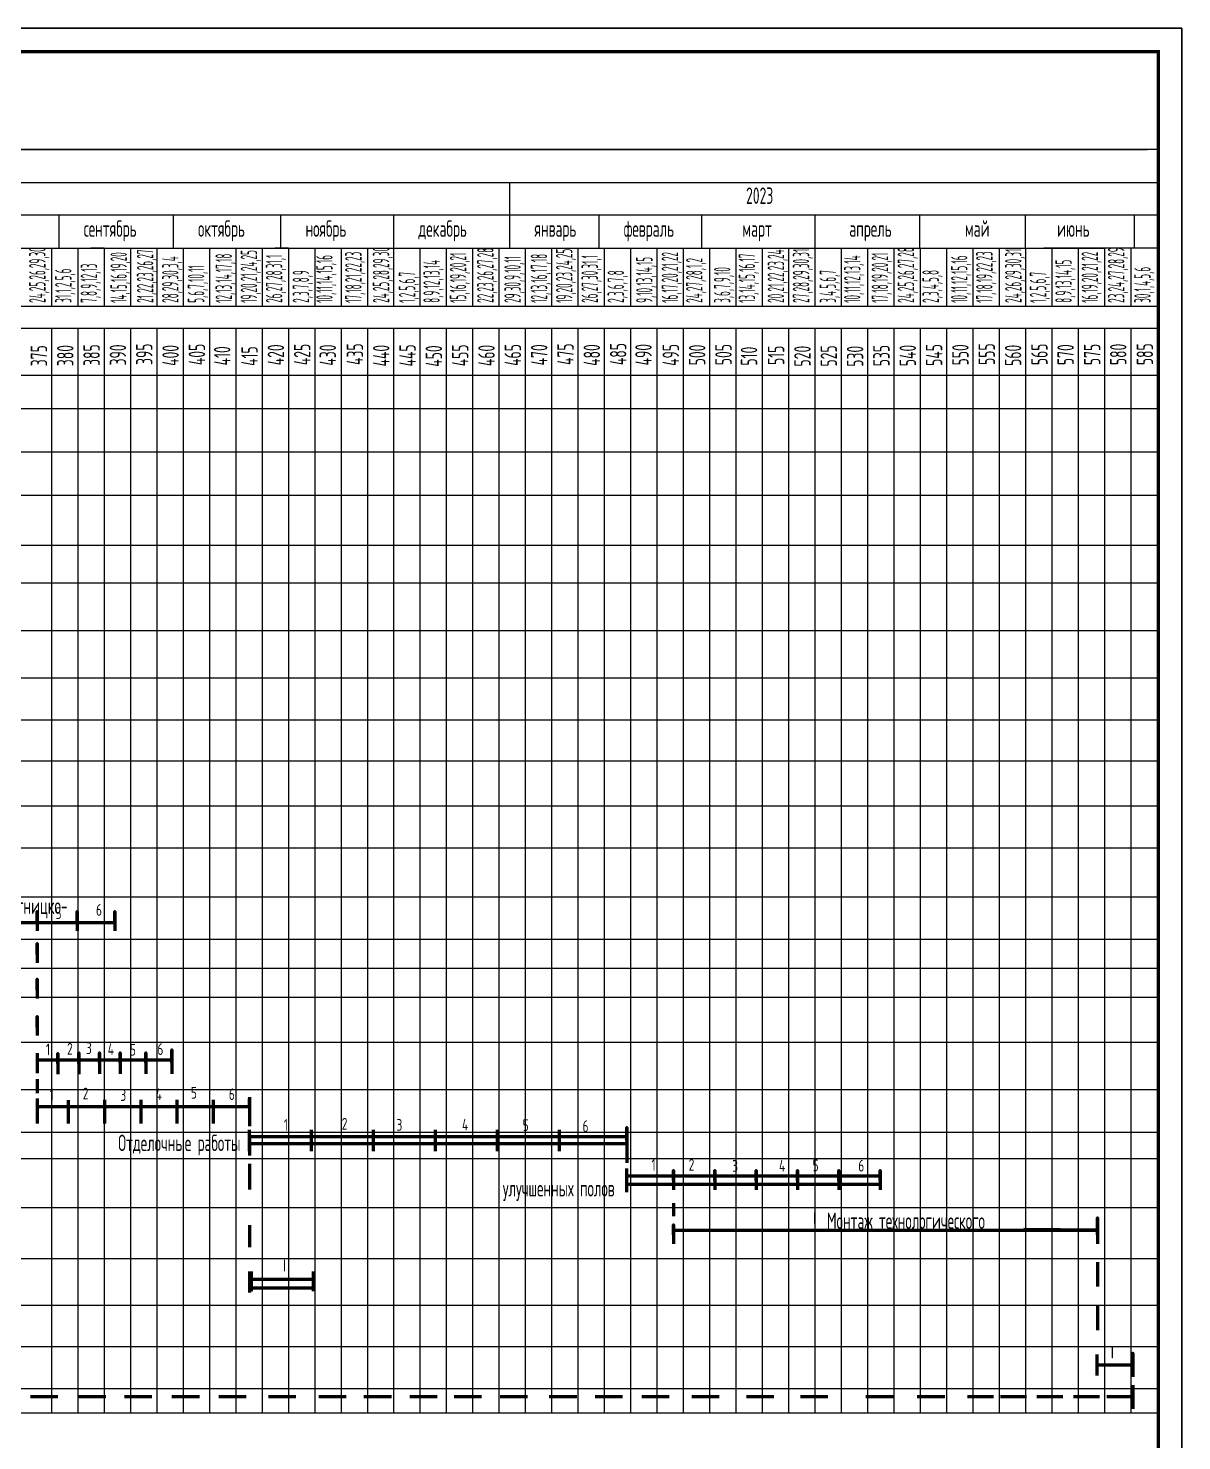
# Paper-space layout 'кал.план' of a CAD drawing. Header units: millimetres. Extents: x 0 to 2359, y 0 to 678.
# Drawn here: x 595.1 to 840.4, y 293.9 to 594.3 of the extents above; entities that cross this region are included whole.
import ezdxf

# ---------------------------------------------------------------- set-up
doc = ezdxf.new("R2010")
doc.units = ezdxf.units.MM
doc.header["$LTSCALE"] = 0.5
for name, color, linetype, lineweight in [('ТОЛСТЫЕ', 1, 'Continuous', 50), ('тонкая', 7, 'Continuous', 20), ('ТОНКИЕе', 7, 'Continuous', 25)]:
    doc.layers.add(name, color=color, linetype=linetype, lineweight=lineweight)
doc.layers.add('тонкие', color=7, linetype='Continuous')
doc.styles.add('Наклонный', font='isocpeur.ttf', dxfattribs={"width": 0.7, "height": 3.5})
doc.styles.add('Наклонный 5', font='isocpeur.ttf', dxfattribs={"height": 7})

psp = doc.layouts.new('кал.план')

# ---------------------------------------------------------------- linework, layer by layer
at = {"layer": 'ТОЛСТЫЕ', "const_width": 0.7}
psp.add_lwpolyline([(20.4018, 5.2751), (835.4018, 5.2751), (835.4018, 589.2751), (20.4018, 589.2751)], close=True, dxfattribs=at)
at = {"layer": 'ТОЛСТЫЕ', "color": 0}
for points in [[(596.9779, 404.1636), (596.9779, 406.4429), (596.9779, 402.3824)], [(605.431, 404.1636), (605.431, 406.4429), (605.431, 402.3824)], [(613.4779, 404.1636), (613.4779, 406.4429), (613.4779, 402.3824)], [(562.8779, 404.1636), (613.4779, 404.1636)], [(596.9779, 397.3603), (596.9779, 399.6395), (596.9779, 395.5791)], [(596.9779, 389.7735), (596.9779, 392.0528), (596.9779, 387.9924)], [(596.9779, 381.8804), (596.9779, 384.1596), (596.9779, 380.0992)], [(596.9779, 374.9393), (625.5779, 374.9393), (625.5779, 377.0775), (625.5779, 372.6231)], [(596.9779, 376.3745), (596.9779, 372.1314)], [(601.3779, 374.1704), (601.3779, 376.3087), (601.3779, 371.8543)], [(605.7779, 374.2594), (605.7779, 376.3977), (605.7779, 371.9432)], [(605.7779, 374.1704), (605.7779, 376.3087), (605.7779, 371.8543)], [(610.1779, 374.2594), (610.1779, 376.3977), (610.1779, 371.9432)], [(610.1779, 374.2594), (610.1779, 376.3977), (610.1779, 371.9432)], [(614.5779, 374.2594), (614.5779, 376.3977), (614.5779, 371.9432)], [(620.0779, 374.2594), (620.0779, 376.3977), (620.0779, 371.9432)], [(625.5779, 374.2594), (625.5779, 376.3977), (625.5779, 371.9432)], [(596.9779, 370.7981), (596.9779, 367.8385)], [(596.9779, 366.6757), (596.9779, 361.382)], [(611.2779, 366.4273), (611.2779, 361.382)], [(618.9779, 366.4273), (618.9779, 361.382)], [(626.6779, 366.4273), (626.6779, 361.382)], [(634.3779, 366.4273), (634.3779, 361.382)], [(642.0779, 366.9877), (642.0779, 362.4908)], [(642.0779, 365.005), (642.0779, 366.719), (642.0779, 360.8139)], [(596.9779, 365.005), (642.0779, 365.005)], [(603.5779, 366.3237), (603.5779, 361.382)], [(611.2779, 366.3237), (611.2779, 361.382)], [(618.9779, 366.3237), (618.9779, 361.382)], [(626.6779, 366.3237), (626.6779, 361.382)], [(722.3779, 357.7936), (722.3779, 360.5419), (722.3779, 355.1558)], [(642.0779, 355.5084), (642.0779, 360.0788)], [(642.0779, 359.0579), (642.0779, 354.561)], [(642.0779, 358.6256), (722.3779, 358.6256)], [(655.2779, 355.5084), (655.2779, 360.0788)], [(655.2779, 355.5084), (655.2779, 360.0788)], [(668.4779, 355.5084), (668.4779, 360.0788)], [(668.4779, 355.5084), (668.4779, 360.0788)], [(681.6779, 355.5084), (681.6779, 360.0788)], [(681.6779, 355.5084), (681.6779, 360.0788)], [(694.8779, 355.5084), (694.8779, 360.0788)], [(694.8779, 355.5084), (694.8779, 360.0788)], [(708.0779, 355.5084), (708.0779, 360.0788)], [(708.0779, 355.5084), (708.0779, 360.0788)], [(642.0779, 357.1701), (722.3779, 357.1701)], [(722.3779, 355.8947), (722.3779, 353.0307)], [(642.0779, 352.8201), (642.0779, 348.3232)], [(642.0779, 351.8911), (642.0779, 347.3942)], [(722.3779, 346.7885), (722.3779, 351.7942)], [(732.2779, 349.2913), (732.2779, 351.3983), (732.2779, 347.3188)], [(741.0779, 349.2913), (741.0779, 351.3983), (741.0779, 347.3188)], [(749.8779, 349.2913), (749.8779, 351.3983), (749.8779, 347.3188)], [(749.8779, 349.2913), (749.8779, 351.3983), (749.8779, 347.3188)], [(758.6779, 349.2913), (758.6779, 351.3983), (758.6779, 347.3188)], [(758.6779, 349.2913), (758.6779, 351.3983), (758.6779, 347.3188)], [(767.4779, 349.2913), (767.4779, 351.3983), (767.4779, 347.3188)], [(767.4779, 349.2913), (767.4779, 351.3983), (767.4779, 347.3188)], [(776.2779, 349.2913), (776.2779, 351.3983), (776.2779, 347.3188)], [(722.3779, 350.2812), (776.2779, 350.2812)], [(722.3779, 348.5278), (776.2779, 348.5278)], [(758.6779, 351.2173), (758.6779, 347.8631)], [(776.2779, 351.3883), (776.2779, 348.0341)], [(732.2779, 344.4321), (732.2779, 341.7065)], [(642.0779, 339.7843), (642.0779, 335.2875)], [(642.0779, 339.6125), (642.0779, 335.1157)], [(732.2779, 337.7457), (732.2779, 339.8527), (732.2779, 335.7732)], [(822.4779, 337.7457), (822.4779, 341.3217), (822.4779, 335.7732)], [(732.2779, 338.742), (822.4779, 338.742), (806.7779, 338.8269), (806.7779, 338.8269)], [(822.4779, 331.943), (822.4779, 326.7483)], [(642.0779, 329.9374), (642.0779, 325.4406)], [(642.4354, 329.897), (642.4354, 326.7606), (642.4354, 325.7627)], [(642.4354, 328.3288), (655.6354, 328.3288)], [(655.6354, 329.897), (655.6354, 326.7606), (655.6354, 325.7627)], [(642.4354, 326.4431), (655.6354, 326.4431)], [(822.4779, 322.6327), (822.4779, 317.438)], [(830.0139, 310.2789), (830.0139, 312.5539), (830.0139, 307.5513)], [(822.3139, 312.3101), (822.3139, 307.7951)], [(822.3139, 310.0526), (830.0139, 310.0526)]]:
    psp.add_lwpolyline(points, dxfattribs=at)
at = {"layer": 'ТОЛСТЫЕ'}
for points in [[(830.0139, 305.7449), (830.0139, 300.759)], [(601.3802, 303.252), (595.5392, 303.252)], [(611.5769, 303.252), (605.736, 303.252)], [(621.3379, 303.252), (615.497, 303.252)], [(631.4475, 303.252), (625.6066, 303.252)], [(641.4337, 303.252), (635.5928, 303.252)], [(651.979, 303.252), (646.1381, 303.252)], [(662.6987, 303.252), (656.8578, 303.252)], [(672.2854, 303.252), (666.4444, 303.252)], [(682.0464, 303.252), (676.2054, 303.252)], [(691.4924, 303.252), (685.6514, 303.252)], [(701.2534, 303.252), (695.4124, 303.252)], [(711.7116, 303.252), (705.8706, 303.252)], [(721.4726, 303.252), (715.6316, 303.252)], [(731.4079, 303.252), (725.5669, 303.252)], [(742.0404, 303.252), (736.1994, 303.252)], [(753.6689, 303.252), (747.8279, 303.252)], [(765.1483, 303.252), (759.3074, 303.252)], [(779.0131, 303.252), (773.1721, 303.252)], [(789.9734, 303.252), (784.1325, 303.252)], [(800.3623, 303.252), (794.807, 303.252)], [(807.3748, 303.252), (801.8194, 303.252)], [(815.1382, 303.252), (809.5828, 303.252)], [(822.9016, 303.252), (817.3462, 303.252)], [(830.0139, 303.252), (824.4585, 303.252)]]:
    psp.add_lwpolyline(points, dxfattribs=at)
at = {"layer": 'тонкая'}
for p, q in [((24.0093, 568.4989), (833.0093, 568.4989)), ((835.1766, 568.4989), (24.0093, 568.4989)), ((835.1766, 568.4989), (835.1766, 530.4989)), ((179.9766, 561.4989), (835.1766, 561.4989)), ((697.5095, 547.4989), (697.5095, 561.5137)), ((835.1766, 554.4989), (179.9766, 554.4989)), ((601.6314, 547.4989), (601.6314, 554.5063)), ((625.9299, 547.4989), (625.9299, 554.5063)), ((648.7934, 547.4989), (648.7934, 554.5063)), ((672.8049, 547.4989), (672.8049, 554.5063)), ((697.486, 547.4989), (697.486, 554.5063)), ((716.4592, 547.4989), (716.4592, 554.5063)), ((738.3195, 547.4989), (738.3195, 554.5063)), ((762.4484, 547.4989), (762.4484, 554.5063)), ((784.7212, 547.4989), (784.7212, 554.5063)), ((807.2002, 547.4989), (807.2002, 554.5063)), ((830.3438, 547.4989), (830.3438, 554.5063)), ((179.9766, 547.4989), (823.9766, 547.4989)), ((599.9766, 547.4989), (599.9766, 537.4989)), ((599.9766, 547.4989), (599.9766, 535.1994)), ((605.5766, 547.4989), (605.5766, 537.4989)), ((605.5766, 547.4989), (605.5766, 535.1994)), ((611.1766, 547.4989), (608.3766, 547.4989)), ((611.1766, 547.4989), (611.1766, 537.4989)), ((611.1766, 547.4989), (611.1766, 535.1994)), ((616.7766, 547.4989), (616.7766, 537.4989)), ((616.7766, 547.4989), (616.7766, 535.1994)), ((622.3766, 547.4989), (622.3766, 537.4989)), ((622.3766, 547.4989), (622.3766, 535.1994)), ((627.9766, 547.4989), (627.9766, 537.4989)), ((627.9766, 547.4989), (627.9766, 535.1994)), ((633.5766, 547.4989), (633.5766, 537.4989)), ((633.5766, 547.4989), (633.5766, 535.1994)), ((639.1766, 547.4989), (639.1766, 537.4989)), ((639.1766, 547.4989), (639.1766, 535.1994)), ((644.7766, 547.4989), (644.7766, 537.4989)), ((644.7766, 547.4989), (644.7766, 535.1994)), ((650.3766, 547.4989), (647.5766, 547.4989)), ((650.3766, 547.4989), (650.3766, 537.4989)), ((650.3766, 547.4989), (650.3766, 535.1994)), ((655.9766, 547.4989), (655.9766, 537.4989)), ((655.9766, 547.4989), (655.9766, 535.1994)), ((661.5766, 547.4989), (661.5766, 537.4989)), ((661.5766, 547.4989), (661.5766, 535.1994)), ((667.1766, 547.4989), (667.1766, 537.4989)), ((667.1766, 547.4989), (667.1766, 535.1994)), ((672.7766, 547.4989), (672.7766, 537.4989)), ((672.7766, 547.4989), (672.7766, 535.1994)), ((678.3766, 547.4989), (678.3766, 537.4989)), ((678.3766, 547.4989), (678.3766, 535.1994)), ((683.9766, 547.4989), (683.9766, 537.4989)), ((683.9766, 547.4989), (683.9766, 535.1994)), ((689.5766, 547.4989), (689.5766, 537.4989)), ((689.5766, 547.4989), (689.5766, 535.1994)), ((695.1766, 547.4989), (695.1766, 537.4989)), ((695.1766, 547.4989), (695.1766, 535.1994)), ((700.7766, 547.4989), (700.7766, 537.4989)), ((700.7766, 547.4989), (700.7766, 535.1994)), ((706.3766, 547.4989), (706.3766, 537.4989)), ((706.3766, 547.4989), (706.3766, 535.1994)), ((711.9766, 547.4989), (711.9766, 537.4989)), ((711.9766, 547.4989), (711.9766, 535.1994)), ((717.5766, 547.4989), (717.5766, 537.4989)), ((717.5766, 547.4989), (717.5766, 535.1994)), ((723.1766, 547.4989), (723.1766, 537.4989)), ((723.1766, 547.4989), (723.1766, 535.1994)), ((728.7766, 547.4989), (728.7766, 537.4989)), ((728.7766, 547.4989), (728.7766, 535.1994)), ((734.3766, 547.4989), (734.3766, 537.4989)), ((734.3766, 547.4989), (734.3766, 535.1994)), ((739.9766, 547.4989), (739.9766, 537.4989)), ((739.9766, 547.4989), (739.9766, 535.1994)), ((745.5766, 547.4989), (745.5766, 537.4989)), ((745.5766, 547.4989), (745.5766, 535.1994)), ((751.1766, 547.4989), (751.1766, 537.4989)), ((751.1766, 547.4989), (751.1766, 535.1994)), ((756.7766, 547.4989), (756.7766, 537.4989)), ((756.7766, 547.4989), (756.7766, 535.1994)), ((762.3766, 547.4989), (762.3766, 537.4989)), ((762.3766, 547.4989), (762.3766, 535.1994)), ((767.9766, 547.4989), (767.9766, 537.4989)), ((767.9766, 547.4989), (767.9766, 535.1994)), ((773.5766, 547.4989), (773.5766, 537.4989)), ((773.5766, 547.4989), (773.5766, 535.1994)), ((779.1766, 547.4989), (779.1766, 537.4989)), ((779.1766, 547.4989), (779.1766, 535.1994)), ((784.7766, 547.4989), (784.7766, 537.4989)), ((784.7766, 547.4989), (784.7766, 535.1994)), ((790.3766, 547.4989), (790.3766, 537.4989)), ((790.3766, 547.4989), (790.3766, 535.1994)), ((795.9766, 547.4989), (795.9766, 537.4989)), ((795.9766, 547.4989), (795.9766, 535.1994)), ((801.5766, 547.4989), (801.5766, 537.4989)), ((801.5766, 547.4989), (801.5766, 535.1994)), ((807.1766, 547.4989), (807.1766, 537.4989)), ((807.1766, 547.4989), (823.9766, 547.4989)), ((807.1766, 547.4989), (807.1766, 535.1994)), ((835.1766, 547.4989), (811.0766, 547.4989)), ((812.7766, 547.4989), (812.7766, 535.1994)), ((818.3766, 547.4989), (818.3766, 535.1994)), ((823.9766, 547.4989), (823.9766, 535.1994)), ((829.5766, 547.4989), (829.5766, 535.1994)), ((179.9766, 535.1994), (835.1766, 535.1994)), ((179.9766, 530.4989), (835.1766, 530.4989)), ((599.9766, 530.4989), (599.9766, 520.4989)), ((605.5766, 530.4989), (605.5766, 520.4989)), ((611.1766, 530.4989), (611.1766, 520.4989)), ((616.7766, 530.4989), (616.7766, 520.4989)), ((622.3766, 530.4989), (622.3766, 520.4989)), ((627.9766, 530.4989), (627.9766, 520.4989)), ((633.5766, 530.4989), (633.5766, 520.4989)), ((639.1766, 530.4989), (639.1766, 520.4989)), ((644.7766, 530.4989), (644.7766, 520.4989)), ((650.3766, 530.4989), (650.3766, 520.4989)), ((655.9766, 530.4989), (655.9766, 520.4989)), ((661.5766, 530.4989), (661.5766, 520.4989)), ((667.1766, 530.4989), (667.1766, 520.4989)), ((672.7766, 530.4989), (672.7766, 520.4989)), ((678.3766, 530.4989), (678.3766, 520.4989)), ((683.9766, 530.4989), (683.9766, 520.4989)), ((689.5766, 530.4989), (689.5766, 520.4989)), ((695.1766, 530.4989), (695.1766, 520.4989)), ((700.7766, 530.4989), (700.7766, 520.4989)), ((706.3766, 530.4989), (706.3766, 520.4989)), ((711.9766, 530.4989), (711.9766, 520.4989)), ((717.5766, 530.4989), (717.5766, 520.4989)), ((723.1766, 530.4989), (723.1766, 520.4989)), ((728.7766, 530.4989), (728.7766, 520.4989)), ((734.3766, 530.4989), (734.3766, 520.4989)), ((739.9766, 530.4989), (739.9766, 520.4989)), ((745.5766, 530.4989), (745.5766, 520.4989)), ((751.1766, 530.4989), (751.1766, 520.4989)), ((756.7766, 530.4989), (756.7766, 520.4989)), ((762.3766, 530.4989), (762.3766, 520.4989)), ((767.9766, 530.4989), (767.9766, 520.4989)), ((773.5766, 530.4989), (773.5766, 520.4989)), ((779.1766, 530.4989), (779.1766, 520.4989)), ((784.7766, 530.4989), (784.7766, 520.4989)), ((790.3766, 530.4989), (790.3766, 520.4989)), ((795.9766, 530.4989), (795.9766, 520.4989)), ((801.5766, 530.4989), (801.5766, 520.4989)), ((807.1766, 530.4989), (807.1766, 520.4989)), ((812.7766, 530.4989), (812.7766, 520.4989)), ((818.3766, 530.4989), (818.3766, 520.4989)), ((823.9766, 530.4989), (823.9766, 520.4989)), ((823.9766, 530.4989), (823.9766, 520.4989)), ((829.5766, 530.4989), (829.5766, 520.4989)), ((835.1766, 530.4989), (835.1766, 520.4989)), ((179.9766, 520.4989), (835.1766, 520.4989)), ((599.9766, 520.4989), (599.9766, 350.4989)), ((605.5766, 520.4989), (605.5766, 350.4989)), ((611.1766, 520.4989), (611.1766, 350.4989)), ((616.7766, 520.4989), (616.7766, 350.4989)), ((622.3766, 520.4989), (622.3766, 350.4989)), ((627.9766, 520.4989), (627.9766, 350.4989)), ((633.5766, 520.4989), (633.5766, 350.4989)), ((639.1766, 520.4989), (639.1766, 350.4989)), ((644.7766, 520.4989), (644.7766, 350.4989)), ((650.3766, 520.4989), (650.3766, 350.4989)), ((655.9766, 520.4989), (655.9766, 350.4989)), ((661.5766, 520.4989), (661.5766, 350.4989)), ((667.1766, 520.4989), (667.1766, 350.4989)), ((672.7766, 520.4989), (672.7766, 350.4989)), ((678.3766, 520.4989), (678.3766, 350.4989)), ((683.9766, 520.4989), (683.9766, 350.4989)), ((689.5766, 520.4989), (689.5766, 350.4989)), ((695.1766, 520.4989), (695.1766, 350.4989)), ((700.7766, 520.4989), (700.7766, 350.4989)), ((706.3766, 520.4989), (706.3766, 350.4989)), ((711.9766, 520.4989), (711.9766, 350.4989)), ((717.5766, 520.4989), (717.5766, 350.4989)), ((723.1766, 520.4989), (723.1766, 350.4989)), ((728.7766, 520.4989), (728.7766, 350.4989)), ((734.3766, 520.4989), (734.3766, 350.4989)), ((739.9766, 520.4989), (739.9766, 350.4989)), ((745.5766, 520.4989), (745.5766, 350.4989)), ((751.1766, 520.4989), (751.1766, 350.4989)), ((756.7766, 520.4989), (756.7766, 350.4989)), ((762.3766, 520.4989), (762.3766, 350.4989)), ((767.9766, 520.4989), (767.9766, 350.4989)), ((773.5766, 520.4989), (773.5766, 350.4989)), ((779.1766, 520.4989), (779.1766, 350.4989)), ((784.7766, 520.4989), (784.7766, 350.4989)), ((790.3766, 520.4989), (790.3766, 350.4989)), ((795.9766, 520.4989), (795.9766, 350.4989)), ((801.5766, 520.4989), (801.5766, 350.4989)), ((807.1766, 520.4989), (807.1766, 350.4989)), ((812.7766, 520.4989), (812.7766, 350.4989)), ((818.3766, 520.4989), (818.3766, 350.4989)), ((823.9766, 520.4989), (823.9766, 350.4989)), ((823.9766, 520.4989), (823.9766, 350.4989)), ((829.5766, 520.4989), (829.5766, 299.8783)), ((835.1766, 520.4989), (835.1766, 299.8783)), ((21.0093, 513.4114), (833.0093, 513.4114)), ((179.9766, 513.4114), (835.1766, 513.4114)), ((599.9766, 510.4989), (599.9766, 340.4989)), ((605.5766, 510.4989), (605.5766, 340.4989)), ((611.1766, 510.4989), (611.1766, 340.4989)), ((616.7766, 510.4989), (616.7766, 340.4989)), ((622.3766, 510.4989), (622.3766, 340.4989)), ((627.9766, 510.4989), (627.9766, 340.4989)), ((633.5766, 510.4989), (633.5766, 340.4989)), ((639.1766, 510.4989), (639.1766, 340.4989)), ((644.7766, 510.4989), (644.7766, 340.4989)), ((650.3766, 510.4989), (650.3766, 340.4989)), ((655.9766, 510.4989), (655.9766, 340.4989)), ((661.5766, 510.4989), (661.5766, 340.4989)), ((667.1766, 510.4989), (667.1766, 340.4989)), ((672.7766, 510.4989), (672.7766, 340.4989)), ((678.3766, 510.4989), (678.3766, 340.4989)), ((683.9766, 510.4989), (683.9766, 340.4989)), ((689.5766, 510.4989), (689.5766, 340.4989)), ((695.1766, 510.4989), (695.1766, 340.4989)), ((700.7766, 510.4989), (700.7766, 340.4989)), ((706.3766, 510.4989), (706.3766, 340.4989)), ((711.9766, 510.4989), (711.9766, 340.4989)), ((717.5766, 510.4989), (717.5766, 340.4989)), ((723.1766, 510.4989), (723.1766, 340.4989)), ((728.7766, 510.4989), (728.7766, 340.4989)), ((734.3766, 510.4989), (734.3766, 340.4989)), ((739.9766, 510.4989), (739.9766, 340.4989)), ((745.5766, 510.4989), (745.5766, 340.4989)), ((751.1766, 510.4989), (751.1766, 340.4989)), ((756.7766, 510.4989), (756.7766, 340.4989)), ((762.3766, 510.4989), (762.3766, 340.4989)), ((767.9766, 510.4989), (767.9766, 340.4989)), ((773.5766, 510.4989), (773.5766, 340.4989)), ((779.1766, 510.4989), (779.1766, 340.4989)), ((784.7766, 510.4989), (784.7766, 340.4989)), ((790.3766, 510.4989), (790.3766, 340.4989)), ((795.9766, 510.4989), (795.9766, 340.4989)), ((801.5766, 510.4989), (801.5766, 340.4989)), ((807.1766, 510.4989), (807.1766, 340.4989)), ((812.7766, 510.4989), (812.7766, 340.4989)), ((818.3766, 510.4989), (818.3766, 340.4989)), ((823.9766, 510.4989), (823.9766, 340.4989)), ((21.0093, 504.1934), (823.1093, 504.1934)), ((21.0093, 504.1934), (833.0093, 504.1934)), ((179.9766, 504.1934), (835.1766, 504.1934)), ((599.9766, 500.4989), (599.9766, 330.4989)), ((605.5766, 500.4989), (605.5766, 330.4989)), ((611.1766, 500.4989), (611.1766, 330.4989)), ((616.7766, 500.4989), (616.7766, 330.4989)), ((622.3766, 500.4989), (622.3766, 330.4989)), ((627.9766, 500.4989), (627.9766, 330.4989)), ((633.5766, 500.4989), (633.5766, 330.4989)), ((639.1766, 500.4989), (639.1766, 330.4989)), ((644.7766, 500.4989), (644.7766, 330.4989)), ((650.3766, 500.4989), (650.3766, 330.4989)), ((655.9766, 500.4989), (655.9766, 330.4989)), ((661.5766, 500.4989), (661.5766, 330.4989)), ((667.1766, 500.4989), (667.1766, 330.4989)), ((672.7766, 500.4989), (672.7766, 330.4989)), ((678.3766, 500.4989), (678.3766, 330.4989)), ((683.9766, 500.4989), (683.9766, 330.4989)), ((689.5766, 500.4989), (689.5766, 330.4989)), ((695.1766, 500.4989), (695.1766, 330.4989)), ((700.7766, 500.4989), (700.7766, 330.4989)), ((706.3766, 500.4989), (706.3766, 330.4989)), ((711.9766, 500.4989), (711.9766, 330.4989)), ((717.5766, 500.4989), (717.5766, 330.4989)), ((723.1766, 500.4989), (723.1766, 330.4989)), ((728.7766, 500.4989), (728.7766, 330.4989)), ((734.3766, 500.4989), (734.3766, 330.4989)), ((739.9766, 500.4989), (739.9766, 330.4989)), ((745.5766, 500.4989), (745.5766, 330.4989)), ((751.1766, 500.4989), (751.1766, 330.4989)), ((756.7766, 500.4989), (756.7766, 330.4989)), ((762.3766, 500.4989), (762.3766, 330.4989)), ((767.9766, 500.4989), (767.9766, 330.4989)), ((773.5766, 500.4989), (773.5766, 330.4989)), ((779.1766, 500.4989), (779.1766, 330.4989)), ((784.7766, 500.4989), (784.7766, 330.4989)), ((790.3766, 500.4989), (790.3766, 330.4989)), ((795.9766, 500.4989), (795.9766, 330.4989)), ((801.5766, 500.4989), (801.5766, 330.4989)), ((807.1766, 500.4989), (807.1766, 330.4989)), ((812.7766, 500.4989), (812.7766, 330.4989)), ((818.3766, 500.4989), (818.3766, 330.4989)), ((823.9766, 500.4989), (823.9766, 330.4989)), ((21.0093, 494.9845), (823.1093, 494.9845)), ((21.0093, 494.9845), (833.0093, 494.9845)), ((179.9766, 494.9845), (835.1766, 494.9845)), ((599.9766, 490.4989), (599.9766, 320.4989)), ((605.5766, 490.4989), (605.5766, 320.4989)), ((611.1766, 490.4989), (611.1766, 320.4989)), ((616.7766, 490.4989), (616.7766, 320.4989)), ((622.3766, 490.4989), (622.3766, 320.4989)), ((627.9766, 490.4989), (627.9766, 320.4989)), ((633.5766, 490.4989), (633.5766, 320.4989)), ((639.1766, 490.4989), (639.1766, 320.4989)), ((644.7766, 490.4989), (644.7766, 320.4989)), ((650.3766, 490.4989), (650.3766, 320.4989)), ((655.9766, 490.4989), (655.9766, 320.4989)), ((661.5766, 490.4989), (661.5766, 320.4989)), ((667.1766, 490.4989), (667.1766, 320.4989)), ((672.7766, 490.4989), (672.7766, 320.4989)), ((678.3766, 490.4989), (678.3766, 320.4989)), ((683.9766, 490.4989), (683.9766, 320.4989)), ((689.5766, 490.4989), (689.5766, 320.4989)), ((695.1766, 490.4989), (695.1766, 320.4989)), ((700.7766, 490.4989), (700.7766, 320.4989)), ((706.3766, 490.4989), (706.3766, 320.4989)), ((711.9766, 490.4989), (711.9766, 320.4989)), ((717.5766, 490.4989), (717.5766, 320.4989)), ((723.1766, 490.4989), (723.1766, 320.4989)), ((728.7766, 490.4989), (728.7766, 320.4989)), ((734.3766, 490.4989), (734.3766, 320.4989)), ((739.9766, 490.4989), (739.9766, 320.4989)), ((745.5766, 490.4989), (745.5766, 320.4989)), ((751.1766, 490.4989), (751.1766, 320.4989)), ((756.7766, 490.4989), (756.7766, 320.4989)), ((762.3766, 490.4989), (762.3766, 320.4989)), ((767.9766, 490.4989), (767.9766, 320.4989)), ((773.5766, 490.4989), (773.5766, 320.4989)), ((779.1766, 490.4989), (779.1766, 320.4989)), ((784.7766, 490.4989), (784.7766, 320.4989)), ((790.3766, 490.4989), (790.3766, 320.4989)), ((795.9766, 490.4989), (795.9766, 320.4989)), ((801.5766, 490.4989), (801.5766, 320.4989)), ((807.1766, 490.4989), (807.1766, 320.4989)), ((812.7766, 490.4989), (812.7766, 320.4989)), ((818.3766, 490.4989), (818.3766, 320.4989)), ((823.9766, 490.4989), (823.9766, 320.4989)), ((21.0093, 484.3456), (823.1093, 484.3456)), ((21.0093, 484.3456), (833.0093, 484.3456)), ((179.9766, 484.3456), (835.1766, 484.3456)), ((599.9766, 480.4989), (599.9766, 310.4989)), ((605.5766, 480.4989), (605.5766, 310.4989)), ((611.1766, 480.4989), (611.1766, 310.4989)), ((616.7766, 480.4989), (616.7766, 310.4989)), ((622.3766, 480.4989), (622.3766, 310.4989)), ((627.9766, 480.4989), (627.9766, 310.4989)), ((633.5766, 480.4989), (633.5766, 310.4989)), ((639.1766, 480.4989), (639.1766, 310.4989)), ((644.7766, 480.4989), (644.7766, 310.4989)), ((650.3766, 480.4989), (650.3766, 310.4989)), ((655.9766, 480.4989), (655.9766, 310.4989)), ((661.5766, 480.4989), (661.5766, 310.4989)), ((667.1766, 480.4989), (667.1766, 310.4989)), ((672.7766, 480.4989), (672.7766, 310.4989)), ((678.3766, 480.4989), (678.3766, 310.4989)), ((683.9766, 480.4989), (683.9766, 310.4989)), ((689.5766, 480.4989), (689.5766, 310.4989)), ((695.1766, 480.4989), (695.1766, 310.4989)), ((700.7766, 480.4989), (700.7766, 310.4989)), ((706.3766, 480.4989), (706.3766, 310.4989)), ((711.9766, 480.4989), (711.9766, 310.4989)), ((717.5766, 480.4989), (717.5766, 310.4989)), ((723.1766, 480.4989), (723.1766, 310.4989)), ((728.7766, 480.4989), (728.7766, 310.4989)), ((734.3766, 480.4989), (734.3766, 310.4989)), ((739.9766, 480.4989), (739.9766, 310.4989)), ((745.5766, 480.4989), (745.5766, 310.4989)), ((751.1766, 480.4989), (751.1766, 310.4989)), ((756.7766, 480.4989), (756.7766, 310.4989)), ((762.3766, 480.4989), (762.3766, 310.4989)), ((767.9766, 480.4989), (767.9766, 310.4989)), ((773.5766, 480.4989), (773.5766, 310.4989)), ((779.1766, 480.4989), (779.1766, 310.4989)), ((784.7766, 480.4989), (784.7766, 310.4989)), ((790.3766, 480.4989), (790.3766, 310.4989)), ((795.9766, 480.4989), (795.9766, 310.4989)), ((801.5766, 480.4989), (801.5766, 310.4989)), ((807.1766, 480.4989), (807.1766, 310.4989)), ((812.7766, 480.4989), (812.7766, 310.4989)), ((818.3766, 480.4989), (818.3766, 310.4989)), ((823.9766, 480.4989), (823.9766, 310.4989)), ((21.0093, 476.3543), (823.1093, 476.3543)), ((21.0093, 476.3543), (833.0093, 476.3543)), ((179.9766, 476.3543), (835.1766, 476.3543)), ((599.9766, 470.4989), (599.9766, 300.4989)), ((605.5766, 470.4989), (605.5766, 300.4989)), ((611.1766, 470.4989), (611.1766, 300.4989)), ((616.7766, 470.4989), (616.7766, 300.4989)), ((622.3766, 470.4989), (622.3766, 300.4989)), ((627.9766, 470.4989), (627.9766, 300.4989)), ((633.5766, 470.4989), (633.5766, 300.4989)), ((639.1766, 470.4989), (639.1766, 300.4989)), ((644.7766, 470.4989), (644.7766, 300.4989)), ((650.3766, 470.4989), (650.3766, 300.4989)), ((655.9766, 470.4989), (655.9766, 300.4989)), ((661.5766, 470.4989), (661.5766, 300.4989)), ((667.1766, 470.4989), (667.1766, 300.4989)), ((672.7766, 470.4989), (672.7766, 300.4989)), ((678.3766, 470.4989), (678.3766, 300.4989)), ((683.9766, 470.4989), (683.9766, 300.4989)), ((689.5766, 470.4989), (689.5766, 300.4989)), ((695.1766, 470.4989), (695.1766, 300.4989)), ((700.7766, 470.4989), (700.7766, 300.4989)), ((706.3766, 470.4989), (706.3766, 300.4989)), ((711.9766, 470.4989), (711.9766, 300.4989)), ((717.5766, 470.4989), (717.5766, 300.4989)), ((723.1766, 470.4989), (723.1766, 300.4989)), ((728.7766, 470.4989), (728.7766, 300.4989)), ((734.3766, 470.4989), (734.3766, 300.4989)), ((739.9766, 470.4989), (739.9766, 300.4989)), ((745.5766, 470.4989), (745.5766, 300.4989)), ((751.1766, 470.4989), (751.1766, 300.4989)), ((756.7766, 470.4989), (756.7766, 300.4989)), ((762.3766, 470.4989), (762.3766, 300.4989)), ((767.9766, 470.4989), (767.9766, 300.4989)), ((773.5766, 470.4989), (773.5766, 300.4989)), ((779.1766, 470.4989), (779.1766, 300.4989)), ((784.7766, 470.4989), (784.7766, 300.4989)), ((790.3766, 470.4989), (790.3766, 300.4989)), ((795.9766, 470.4989), (795.9766, 300.4989)), ((801.5766, 470.4989), (801.5766, 300.4989)), ((807.1766, 470.4989), (807.1766, 300.4989)), ((812.7766, 470.4989), (812.7766, 300.4989)), ((818.3766, 470.4989), (818.3766, 300.4989)), ((823.9766, 470.4989), (823.9766, 300.4989)), ((21.0093, 466.2113), (823.1093, 466.2113)), ((21.0093, 466.2113), (833.0093, 466.2113)), ((179.9766, 466.2113), (835.1766, 466.2113)), ((599.9766, 460.4989), (599.9766, 299.8783)), ((605.5766, 460.4989), (605.5766, 299.8783)), ((611.1766, 460.4989), (611.1766, 299.8783)), ((616.7766, 460.4989), (616.7766, 299.8783)), ((622.3766, 460.4989), (622.3766, 299.8783)), ((627.9766, 460.4989), (627.9766, 299.8783)), ((633.5766, 460.4989), (633.5766, 299.8783)), ((639.1766, 460.4989), (639.1766, 299.8783)), ((644.7766, 460.4989), (644.7766, 299.8783)), ((650.3766, 460.4989), (650.3766, 299.8783)), ((655.9766, 460.4989), (655.9766, 299.8783)), ((661.5766, 460.4989), (661.5766, 299.8783)), ((667.1766, 460.4989), (667.1766, 299.8783)), ((672.7766, 460.4989), (672.7766, 299.8783)), ((678.3766, 460.4989), (678.3766, 299.8783)), ((683.9766, 460.4989), (683.9766, 299.8783)), ((689.5766, 460.4989), (689.5766, 299.8783)), ((695.1766, 460.4989), (695.1766, 299.8783)), ((700.7766, 460.4989), (700.7766, 299.8783)), ((706.3766, 460.4989), (706.3766, 299.8783)), ((711.9766, 460.4989), (711.9766, 299.8783)), ((717.5766, 460.4989), (717.5766, 299.8783)), ((723.1766, 460.4989), (723.1766, 299.8783)), ((728.7766, 460.4989), (728.7766, 299.8783)), ((734.3766, 460.4989), (734.3766, 299.8783)), ((739.9766, 460.4989), (739.9766, 299.8783)), ((745.5766, 460.4989), (745.5766, 299.8783)), ((751.1766, 460.4989), (751.1766, 299.8783)), ((756.7766, 460.4989), (756.7766, 299.8783)), ((762.3766, 460.4989), (762.3766, 299.8783)), ((767.9766, 460.4989), (767.9766, 299.8783)), ((773.5766, 460.4989), (773.5766, 299.8783)), ((779.1766, 460.4989), (779.1766, 299.8783)), ((784.7766, 460.4989), (784.7766, 299.8783)), ((790.3766, 460.4989), (790.3766, 299.8783)), ((795.9766, 460.4989), (795.9766, 299.8783)), ((801.5766, 460.4989), (801.5766, 299.8783)), ((807.1766, 460.4989), (807.1766, 299.8783)), ((812.7766, 460.4989), (812.7766, 299.8783)), ((818.3766, 460.4989), (818.3766, 299.8783)), ((823.9766, 460.4989), (823.9766, 299.8783)), ((21.0093, 456.1479), (823.1093, 456.1479)), ((21.0093, 456.1479), (833.0093, 456.1479)), ((179.9766, 456.1479), (835.1766, 456.1479)), ((599.9766, 450.4989), (599.9766, 299.8783)), ((605.5766, 450.4989), (605.5766, 299.8783)), ((611.1766, 450.4989), (611.1766, 299.8783)), ((616.7766, 450.4989), (616.7766, 299.8783)), ((622.3766, 450.4989), (622.3766, 299.8783)), ((627.9766, 450.4989), (627.9766, 299.8783)), ((633.5766, 450.4989), (633.5766, 299.8783)), ((639.1766, 450.4989), (639.1766, 299.8783)), ((644.7766, 450.4989), (644.7766, 299.8783)), ((650.3766, 450.4989), (650.3766, 299.8783)), ((655.9766, 450.4989), (655.9766, 299.8783)), ((661.5766, 450.4989), (661.5766, 299.8783)), ((667.1766, 450.4989), (667.1766, 299.8783)), ((672.7766, 450.4989), (672.7766, 299.8783)), ((678.3766, 450.4989), (678.3766, 299.8783)), ((683.9766, 450.4989), (683.9766, 299.8783)), ((689.5766, 450.4989), (689.5766, 299.8783)), ((695.1766, 450.4989), (695.1766, 299.8783)), ((700.7766, 450.4989), (700.7766, 299.8783)), ((706.3766, 450.4989), (706.3766, 299.8783)), ((711.9766, 450.4989), (711.9766, 299.8783)), ((717.5766, 450.4989), (717.5766, 299.8783)), ((723.1766, 450.4989), (723.1766, 299.8783)), ((728.7766, 450.4989), (728.7766, 299.8783)), ((734.3766, 450.4989), (734.3766, 299.8783)), ((739.9766, 450.4989), (739.9766, 299.8783)), ((745.5766, 450.4989), (745.5766, 299.8783)), ((751.1766, 450.4989), (751.1766, 299.8783)), ((756.7766, 450.4989), (756.7766, 299.8783)), ((762.3766, 450.4989), (762.3766, 299.8783)), ((767.9766, 450.4989), (767.9766, 299.8783)), ((773.5766, 450.4989), (773.5766, 299.8783)), ((779.1766, 450.4989), (779.1766, 299.8783)), ((784.7766, 450.4989), (784.7766, 299.8783)), ((790.3766, 450.4989), (790.3766, 299.8783)), ((795.9766, 450.4989), (795.9766, 299.8783)), ((801.5766, 450.4989), (801.5766, 299.8783)), ((807.1766, 450.4989), (807.1766, 299.8783)), ((812.7766, 450.4989), (812.7766, 299.8783)), ((818.3766, 450.4989), (818.3766, 299.8783)), ((823.9766, 450.4989), (823.9766, 299.8783)), ((21.0093, 447.2123), (823.1093, 447.2123)), ((21.0093, 447.2123), (833.0093, 447.2123)), ((179.9766, 447.2123), (835.1766, 447.2123)), ((21.0093, 438.5204), (823.1093, 438.5204)), ((21.0093, 438.5204), (833.0093, 438.5204)), ((179.9766, 438.5204), (835.1766, 438.5204)), ((599.9766, 440.4989), (599.9766, 299.8783)), ((605.5766, 440.4989), (605.5766, 299.8783)), ((611.1766, 440.4989), (611.1766, 299.8783)), ((616.7766, 440.4989), (616.7766, 299.8783)), ((622.3766, 440.4989), (622.3766, 299.8783)), ((627.9766, 440.4989), (627.9766, 299.8783)), ((633.5766, 440.4989), (633.5766, 299.8783)), ((639.1766, 440.4989), (639.1766, 299.8783)), ((644.7766, 440.4989), (644.7766, 299.8783)), ((650.3766, 440.4989), (650.3766, 299.8783)), ((655.9766, 440.4989), (655.9766, 299.8783)), ((661.5766, 440.4989), (661.5766, 299.8783)), ((667.1766, 440.4989), (667.1766, 299.8783)), ((672.7766, 440.4989), (672.7766, 299.8783)), ((678.3766, 440.4989), (678.3766, 299.8783)), ((683.9766, 440.4989), (683.9766, 299.8783)), ((689.5766, 440.4989), (689.5766, 299.8783)), ((695.1766, 440.4989), (695.1766, 299.8783)), ((700.7766, 440.4989), (700.7766, 299.8783)), ((706.3766, 440.4989), (706.3766, 299.8783)), ((711.9766, 440.4989), (711.9766, 299.8783)), ((717.5766, 440.4989), (717.5766, 299.8783)), ((723.1766, 440.4989), (723.1766, 299.8783)), ((728.7766, 440.4989), (728.7766, 299.8783)), ((734.3766, 440.4989), (734.3766, 299.8783)), ((739.9766, 440.4989), (739.9766, 299.8783)), ((745.5766, 440.4989), (745.5766, 299.8783)), ((751.1766, 440.4989), (751.1766, 299.8783)), ((756.7766, 440.4989), (756.7766, 299.8783)), ((762.3766, 440.4989), (762.3766, 299.8783)), ((767.9766, 440.4989), (767.9766, 299.8783)), ((773.5766, 440.4989), (773.5766, 299.8783)), ((779.1766, 440.4989), (779.1766, 299.8783)), ((784.7766, 440.4989), (784.7766, 299.8783)), ((790.3766, 440.4989), (790.3766, 299.8783)), ((795.9766, 440.4989), (795.9766, 299.8783)), ((801.5766, 440.4989), (801.5766, 299.8783)), ((807.1766, 440.4989), (807.1766, 299.8783)), ((812.7766, 440.4989), (812.7766, 299.8783)), ((818.3766, 440.4989), (818.3766, 299.8783)), ((823.9766, 440.4989), (823.9766, 299.8783)), ((745.5766, 430.4925), (745.5766, 299.8783)), ((21.0093, 428.9133), (823.1093, 428.9133)), ((21.0093, 428.9133), (833.0093, 428.9133)), ((179.9766, 428.9133), (835.1766, 428.9133)), ((21.0093, 420.0405), (823.1093, 420.0405)), ((21.0093, 420.0405), (833.0093, 420.0405)), ((179.9766, 420.0405), (835.1766, 420.0405)), ((21.0093, 409.5852), (823.1093, 409.5852)), ((21.0093, 409.5852), (833.0093, 409.5852)), ((179.9766, 409.5852), (835.1766, 409.5852)), ((21.0093, 400.6219), (823.1093, 400.6219)), ((21.0093, 400.6219), (833.0093, 400.6219)), ((179.9766, 400.6219), (835.1766, 400.6219)), ((21.0093, 394.4181), (823.1093, 394.4181)), ((21.0093, 394.4181), (833.0093, 394.4181)), ((179.9766, 394.4181), (835.1766, 394.4181)), ((21.0093, 388.257), (823.1093, 388.257)), ((21.0093, 388.257), (833.0093, 388.257)), ((179.9766, 388.257), (835.1766, 388.257)), ((21.0093, 378.6594), (833.0463, 378.6594)), ((179.9766, 378.6594), (835.1766, 378.6594)), ((21.0093, 368.652), (823.1093, 368.652)), ((21.0093, 368.652), (833.0093, 368.652)), ((179.9766, 368.652), (835.1766, 368.652)), ((21.0093, 359.5317), (823.1093, 359.5317)), ((21.0093, 359.5317), (833.0093, 359.5317)), ((179.9766, 359.5317), (835.1766, 359.5317)), ((21.0093, 353.967), (823.1093, 353.967)), ((21.0093, 353.967), (823.1093, 353.967)), ((21.0093, 353.967), (833.0093, 353.967)), ((179.9766, 353.967), (835.1766, 353.967)), ((21.0093, 343.5627), (823.1093, 343.5627)), ((21.0093, 343.5627), (833.0093, 343.5627)), ((21.0093, 343.5627), (835.1766, 343.5627)), ((21.0093, 332.7117), (823.1093, 332.7117)), ((21.0093, 332.7117), (823.1093, 332.7117)), ((21.0093, 332.7117), (823.1093, 332.7117)), ((21.0093, 332.7117), (833.0093, 332.7117)), ((21.0093, 332.7117), (835.1766, 332.7117)), ((21.0093, 322.7523), (823.1093, 322.7523)), ((21.0093, 322.7523), (823.1093, 322.7523)), ((21.0093, 322.7523), (823.1093, 322.7523)), ((21.0093, 322.7523), (833.0093, 322.7523)), ((21.0093, 322.7523), (835.1766, 322.7523)), ((21.0093, 313.9929), (823.1093, 313.9929)), ((21.0093, 313.9929), (823.1093, 313.9929)), ((21.0093, 313.9929), (823.1093, 313.9929)), ((21.0093, 313.9929), (833.0093, 313.9929)), ((21.0093, 313.9929), (835.1766, 313.9929)), ((21.0093, 305.0273), (823.1093, 305.0273)), ((21.0093, 305.0273), (823.1093, 305.0273)), ((21.0093, 305.0273), (823.1093, 305.0273)), ((21.0093, 305.0273), (833.0093, 305.0273)), ((21.0093, 305.0273), (835.1766, 305.0273)), ((21.0093, 299.8783), (823.1093, 299.8783)), ((21.0093, 299.8783), (835.1766, 299.8783))]:
    psp.add_line(p, q, dxfattribs=at)
at = {"layer": 'тонкие'}
psp.add_lwpolyline([(840.4018, 0.2751), (0.4018, 0.2751), (0.4018, 594.2751), (840.4018, 594.2751)], close=True, dxfattribs=at)
at = {"layer": 'ТОНКИЕе', "color": 0}
psp.add_lwpolyline([(732.2779, 338.742), (822.4779, 338.742)], dxfattribs=at)

# ---------------------------------------------------------------- texts
at = {"layer": 'тонкая', "style": 'Наклонный', "width": 0.6}
for s, p in [('2023', (747.7323, 556.9266)), ('сентябрь', (606.864, 549.9266)), ('октябрь', (631.1625, 549.9266)), ('ноябрь', (654.026, 549.9266)), ('декабрь', (678.0375, 549.9266)), ('февраль', (721.6917, 549.9266)), ('май', (794.2846, 549.9266)), ('январь', (702.7186, 549.9266)), ('март', (746.9442, 549.9266)), ('апрель', (769.6745, 549.9266)), ('июнь', (813.8868, 549.9266)), ('Каменно-плотницко-', (575.6712, 405.9422)), ('Отделочные работы', (614.1913, 355.525)), ('улучшенных полов', (696.0006, 345.8743)), ('Монтаж технологического', (764.9223, 338.9715))]:
    psp.add_text(s, height=3.5, dxfattribs=at).set_placement(p)
at = {"layer": 'тонкая', "style": 'Наклонный'}
for s, width, p in [('24,25,26,29,30', 0.4, (598.7253, 535.8982)), ('21,22,23,26,27', 0.4, (621.656, 535.8982)), ('19,20,21,24,25', 0.4, (643.7373, 535.8982)), ('17,18,21,22,23', 0.4, (665.9542, 535.8982)), ('24,25,28,29,30', 0.4, (671.8431, 535.8982)), ('22,23,26,27,28', 0.4, (694.0199, 535.8982)), ('19,20,23,24,25', 0.4, (710.7941, 535.8982)), ('20,21,22,23,24', 0.4, (755.8195, 535.8982)), ('27,28,29,30,31', 0.4, (761.1729, 535.8982)), ('24,25,26,27,28', 0.4, (783.4791, 535.8982)), ('17,18,19,22,23', 0.4, (800.1641, 535.8982)), ('24,26,29,30,31', 0.4, (806.3206, 535.8982)), ('16,19,20,21,22', 0.4, (822.5897, 535.8982)), ('23,24,27,28,29', 0.4, (828.2013, 535.8982)), ('7,8,9,12,13', 0.4, (609.6999, 535.8982)), ('14,15,16,19,20', 0.4, (616.0349, 535.8982)), ('28,29,30,3,4', 0.4, (627.0095, 535.8982)), ('5,6,7,10,11', 0.4, (632.495, 535.8982)), ('12,13,14,17,18', 0.4, (638.3838, 535.8982)), ('26,27,28,31,1', 0.4, (649.0908, 535.8982)), ('10,11,14,15,16', 0.4, (659.7977, 535.8982)), ('8,9,12,13,14', 0.4, (682.5991, 535.8982)), ('15,16,19,20,21', 0.4, (688.2203, 535.8982)), ('29,30,9,10,11', 0.4, (699.8195, 535.8982)), ('12,13,16,17,18', 0.4, (705.4406, 535.8982)), ('26,27,30,31,1', 0.4, (716.2368, 535.8982)), ('9,10,13,14,15', 0.4, (727.836, 535.8982)), ('16,17,20,21,22', 0.4, (733.2787, 535.8982)), ('24,27,28,1,2', 0.4, (738.4538, 535.8982)), ('13,14,15,16,17', 0.4, (749.663, 535.8982)), ('10,11,12,13,14', 0.4, (772.0583, 535.8982)), ('17,18,19,20,21', 0.4, (777.9472, 535.8982)), ('10,11,12,15,16', 0.4, (794.8106, 535.8982)), ('8,9,13,14,15', 0.4, (817.0013, 535.8982)), ('31,1,2,5,6', 0.4, (604.2572, 535.8982)), ('2,3,7,8,9', 0.4, (654.8011, 535.8982)), ('1,2,5,6,7', 0.4, (677.375, 535.8982)), ('2,3,6,7,8', 0.4, (721.7688, 535.8982)), ('3,6,7,9,10', 0.4, (744.3987, 535.8982)), ('3,4,5,6,7', 0.4, (766.8833, 535.8982)), ('2,3,4,5,8', 0.4, (788.7434, 535.8982)), ('1,2,5,6,7', 0.4, (811.5849, 535.8982)), ('30,1,4,5,6', 0.4, (833.7897, 535.8982)), ('375', 0.6, (599.0766, 522.4012)), ('380', 0.6, (604.6766, 522.423)), ('385', 0.6, (610.2766, 522.4882)), ('390', 0.6, (615.8766, 522.5858)), ('395', 0.6, (621.4766, 522.6835)), ('400', 0.6, (627.0766, 522.4854)), ('405', 0.6, (632.6766, 522.6482)), ('410', 0.6, (638.0597, 522.5831)), ('415', 0.6, (643.8766, 522.4873)), ('420', 0.6, (649.4766, 522.6088)), ('425', 0.6, (655.0766, 522.6369)), ('430', 0.6, (660.5132, 522.5443)), ('435', 0.6, (666.2766, 522.6833)), ('440', 0.6, (671.8766, 522.3589)), ('445', 0.6, (677.4766, 522.3579)), ('450', 0.6, (683.0766, 522.3035)), ('455', 0.6, (688.6766, 522.4012)), ('460', 0.6, (694.2766, 522.423)), ('465', 0.6, (699.8766, 522.4882)), ('470', 0.6, (705.4766, 522.5858)), ('475', 0.6, (711.0766, 522.6835)), ('480', 0.6, (716.6766, 522.4854)), ('485', 0.6, (722.2766, 522.6482)), ('490', 0.6, (727.6597, 522.5831)), ('495', 0.6, (733.4766, 522.4873)), ('500', 0.6, (739.0766, 522.6088)), ('505', 0.6, (744.6766, 522.6369)), ('510', 0.6, (750.1132, 522.5443)), ('515', 0.6, (755.8766, 522.6833)), ('520', 0.6, (761.4766, 522.3589)), ('525', 0.6, (767.0766, 522.3579)), ('530', 0.6, (772.6766, 522.3035)), ('535', 0.6, (778.2766, 522.4012)), ('540', 0.6, (783.8766, 522.423)), ('545', 0.6, (789.4766, 522.4882)), ('550', 0.6, (795.0766, 522.5858)), ('555', 0.6, (800.6766, 522.6835)), ('560', 0.6, (806.2766, 522.4854)), ('565', 0.6, (811.8766, 522.6482)), ('570', 0.6, (817.4445, 522.6482)), ('575', 0.6, (823.0981, 522.6482)), ('580', 0.6, (828.6445, 522.6482)), ('585', 0.6, (834.2981, 522.6482))]:
    psp.add_text(s, height=3.5, rotation=90, dxfattribs=dict(at, width=width)).set_placement(p)
at = {"layer": 'ТОНКИЕе', "color": 0, "char_height": 2.5, "attachment_point": 1, "style": 'Наклонный 5'}
for s, insert in [('{\\Q0;\\W0.7;5}', (600.855, 407.3575)), ('{\\Q0;\\W0.7;6}', (609.4762, 408.0585)), ('{\\Q0;\\W0.7;2}', (603.3257, 378.522)), ('{\\Q0;\\W0.7;3}', (607.332, 378.649)), ('{\\Q0;\\W0.7;4}', (611.9743, 378.4584)), ('{\\Q0;\\W0.7;6}', (622.5306, 378.4584)), ('{\\Q0;\\W0.7;1}', (598.8107, 378.3949)), ('{\\Q0;\\W0.7;5}', (616.6801, 378.3314)), ('{\\Q0;\\W0.7;1}', (599.6374, 368.8149)), ('{\\Q0;\\W0.7;2}', (606.6325, 369.0055)), ('{\\Q0;\\W0.7;3}', (614.6451, 368.6878)), ('{\\Q0;\\W0.7;4}', (622.149, 368.8784)), ('{\\Q0;\\W0.7;5}', (629.6569, 369.1758)), ('{\\Q0;\\W0.7;6}', (637.7291, 368.8784)), ('{\\Q0;\\W0.7;1}', (649.4109, 362.3384)), ('{\\Q0;\\W0.7;2}', (661.7477, 362.5925)), ('{\\Q0;\\W0.7;3}', (673.3851, 362.3384)), ('{\\Q0;\\W0.7;4}', (687.3118, 362.4019)), ('{\\Q0;\\W0.7;5}', (700.221, 362.2749)), ('{\\Q0;\\W0.7;6}', (712.9578, 362.0826)), ('{\\Q0;\\W0.7;1}', (727.6196, 353.869)), ('{\\Q0;\\W0.7;2}', (735.534, 353.869)), ('{\\Q0;\\W0.7;3}', (744.7887, 353.614)), ('{\\Q0;\\W0.7;4}', (754.7455, 353.6777)), ('{\\Q0;\\W0.7;5}', (761.894, 353.7415)), ('{\\Q0;\\W0.7;6}', (771.5956, 353.6777)), ('{\\Q0;I}', (761.9169, 342.5515)), ('{\\Q0;I}', (649.1545, 332.4462)), ('{\\Q0;I}', (825.2202, 313.9703))]:
    psp.add_mtext_dynamic_manual_height_columns(s, width=2.135501, gutter_width=35, heights=[0], dxfattribs=dict(at, insert=insert))

doc.saveas('drawing.dxf')
